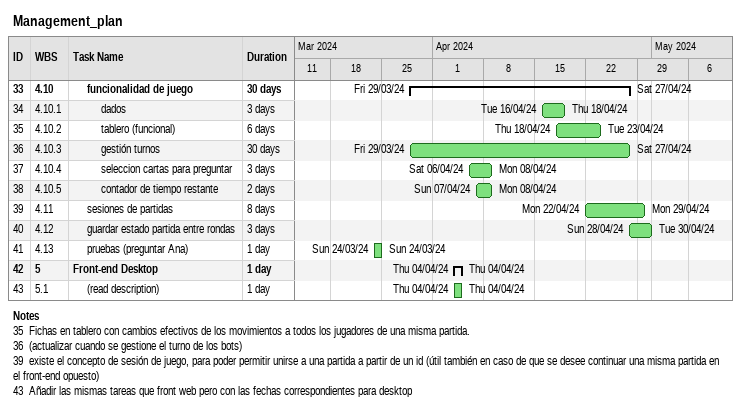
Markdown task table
Management_plan

| ID | WBS | Task | Duration | Start | Finish |
|---|---|---|---|---|---|
| 33 | 4.10 | **funcionalidad de juego** | 30d | 2024-03-29 | 2024-04-27 |
| 34 | 4.10.1 | dados | 3d | 2024-04-16 | 2024-04-18 |
| 35 | 4.10.2 | tablero (funcional) | 6d | 2024-04-18 | 2024-04-23 |
| 36 | 4.10.3 | gestión turnos | 30d | 2024-03-29 | 2024-04-27 |
| 37 | 4.10.4 | seleccion cartas para preguntar | 3d | 2024-04-06 | 2024-04-08 |
| 38 | 4.10.5 | contador de tiempo restante | 2d | 2024-04-07 | 2024-04-08 |
| 39 | 4.11 | sesiones de partidas | 8d | 2024-04-22 | 2024-04-29 |
| 40 | 4.12 | guardar estado partida entre rondas | 3d | 2024-04-28 | 2024-04-30 |
| 41 | 4.13 | pruebas (preguntar Ana) | 1d | 2024-03-24 | 2024-03-24 |
| 42 | 5 | **Front-end Desktop** | 1d | 2024-04-04 | 2024-04-04 |
| 43 | 5.1 | (read description) | 1d | 2024-04-04 | 2024-04-04 |

Notes
- 35: Fichas en tablero con cambios efectivos de los movimientos a todos los jugadores de una misma partida.
- 36: (actualizar cuando se gestione el turno de los bots)
- 39: existe el concepto de sesión de juego, para poder permitir unirse a una partida a partir de un id (útil también en caso de que se desee continuar una misma partida en el front-end opuesto)
- 43: Añadir las mismas tareas que front web pero con las fechas correspondientes para desktop
